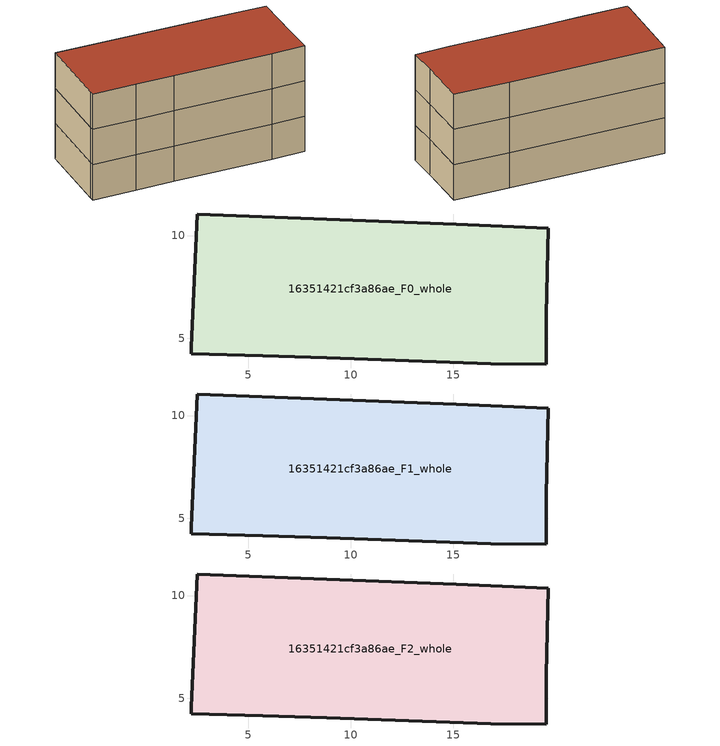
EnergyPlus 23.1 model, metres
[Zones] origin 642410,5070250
16351421cf3a86ae_F0_whole
 floor ground (EU_floor_Construction): 19.63,10.35 19.53,6.14 19.53,3.74 16.83,3.74 8.82,4.05 5.72,4.15 2.21,4.25 2.21,4.55 2.52,11.05 15.13,10.55 z0
 wall outside (EU_wall_Construction): 16.83,3.74 19.53,3.74 19.53,6.14 19.63,10.35 15.13,10.55 2.52,11.05 2.21,4.55 2.21,4.25 5.72,4.15 8.82,4.05 16.83,3.74 z0:3
16351421cf3a86ae_F1_whole
 floor to 16351421cf3a86ae_F0_whole (EU_floor_Construction): 19.63,10.35 19.53,6.14 19.53,3.74 16.83,3.74 8.82,4.05 5.72,4.15 2.21,4.25 2.21,4.55 2.52,11.05 15.13,10.55 z3
 wall outside (EU_wall_Construction): 16.83,3.74 19.53,3.74 19.53,6.14 19.63,10.35 15.13,10.55 2.52,11.05 2.21,4.55 2.21,4.25 5.72,4.15 8.82,4.05 16.83,3.74 z3:6
16351421cf3a86ae_F2_whole
 floor to 16351421cf3a86ae_F1_whole (EU_floor_Construction): 19.63,10.35 19.53,6.14 19.53,3.74 16.83,3.74 8.82,4.05 5.72,4.15 2.21,4.25 2.21,4.55 2.52,11.05 15.13,10.55 z6
 wall outside (EU_wall_Construction): 16.83,3.74 19.53,3.74 19.53,6.14 19.63,10.35 15.13,10.55 2.52,11.05 2.21,4.55 2.21,4.25 5.72,4.15 8.82,4.05 16.83,3.74 z6:9
 roof outside (EU_roof_Construction): 19.53,3.74 19.53,6.14 19.63,10.35 15.13,10.55 2.52,11.05 2.21,4.55 2.21,4.25 5.72,4.15 8.82,4.05 16.83,3.74 z9
[Building]
EU S2 Campaign: North Axis=0; Terrain=City; Solar Distribution=FullExterior
[Site:Location]
Lyon-Bron: Latitude=45.75; Longitude=5; Time Zone=1; Elevation=198
[SizingPeriod:WeatherFileDays]
AnnualSizingPeriod: Begin Month=1; Begin Day of Month=1; End Month=12; End Day of Month=31; Day of Week for Start Day=Monday; Use Weather File Daylight Saving Period=No; Use Weather File Rain and Snow Indicators=No
[MATERIAL]
EU_InternalMass_Material: Roughness=MediumRough; Thickness=0.1; Conductivity=1; Density=1800; Specific Heat=900; Thermal Absorptance=0.9; Solar Absorptance=0.7; Visible Absorptance=0.7
[MATERIAL:NOMASS] Roughness=MediumRough; Thermal Absorptance=0.9; Solar Absorptance=0.7; Visible Absorptance=0.7
Name | Thermal Resistance
EU_wall_NoMass | 0.87146
EU_roof_NoMass | 0.842276
EU_floor_NoMass | 0.496999
[CONSTRUCTION]
EU_wall_Construction: EU_wall_NoMass
EU_roof_Construction: EU_roof_NoMass
EU_floor_Construction: EU_floor_NoMass
EU_InternalMass_Construction: EU_InternalMass_Material
[ZONE] Type=1; Multiplier=1; Ceiling Height=autocalculate; Floor Area=autocalculate; Part of Total Floor Area=Yes
Name | Volume
16351421cf3a86ae_F0_whole | 348.144
16351421cf3a86ae_F1_whole; 16351421cf3a86ae_F2_whole | 348.143
[INTERNALMASS] Construction=EU_InternalMass_Construction; Surface Area=116.048
Name | Zone or ZoneList
16351421cf3a86ae_F0_whole_EU_InternalMass | 16351421cf3a86ae_F0_whole
16351421cf3a86ae_F1_whole_EU_InternalMass | 16351421cf3a86ae_F1_whole
16351421cf3a86ae_F2_whole_EU_InternalMass | 16351421cf3a86ae_F2_whole
[OTHEREQUIPMENT] Fuel Type=Electricity; Design Level Calculation Method=Watts/Area; Power per Zone Floor Area=1; Fraction Latent=0; Fraction Radiant=0; Fraction Lost=0; Carbon Dioxide Generation Rate=0; EndUse Subcategory=EU_Step8_InternalGains
Name | Zone or ZoneList or Space or SpaceList | Schedule
EU_Step8_InternalGain_16351421cf3a86ae_F0_whole_f000 | 16351421cf3a86ae_F0_whole | EU_Step8_GainSchedule_16351421cf3a86ae_F0_whole_f000
EU_Step8_InternalGain_16351421cf3a86ae_F1_whole_f000 | 16351421cf3a86ae_F1_whole | EU_Step8_GainSchedule_16351421cf3a86ae_F1_whole_f000
EU_Step8_InternalGain_16351421cf3a86ae_F2_whole_f000 | 16351421cf3a86ae_F2_whole | EU_Step8_GainSchedule_16351421cf3a86ae_F2_whole_f000
[ZONEVENTILATION:DESIGNFLOWRATE] Schedule=EU_AlwaysOn; Design Flow Rate Calculation Method=AirChanges/Hour; Air Changes per Hour=0.425; Ventilation Type=Natural; Fan Pressure Rise=0; Fan Total Efficiency=1; Constant Term Coefficient=1; Temperature Term Coefficient=0; Velocity Term Coefficient=0; Velocity Squared Term Coefficient=0; Minimum Indoor Temperature=-100; Maximum Indoor Temperature=100; Delta Temperature=-100; Minimum Outdoor Temperature=-100; Maximum Outdoor Temperature=100; Maximum Wind Speed=40
Name | Zone or ZoneList or Space or SpaceList
EU_ConstantAir_16351421cf3a86ae_F0_whole | 16351421cf3a86ae_F0_whole
EU_ConstantAir_16351421cf3a86ae_F1_whole | 16351421cf3a86ae_F1_whole
EU_ConstantAir_16351421cf3a86ae_F2_whole | 16351421cf3a86ae_F2_whole
[HVACTEMPLATE:THERMOSTAT] Constant Heating Setpoint=20; Constant Cooling Setpoint=50
EU_HeatOnly_16351421cf3a86ae_F0_whole; EU_HeatOnly_16351421cf3a86ae_F1_whole; EU_HeatOnly_16351421cf3a86ae_F2_whole
[HVACTEMPLATE:ZONE:IDEALLOADSAIRSYSTEM] System Availability Schedule=EU_AlwaysOn; Maximum Heating Supply Air Temperature=50; Minimum Cooling Supply Air Temperature=13; Maximum Heating Supply Air Humidity Ratio=0.0156; Minimum Cooling Supply Air Humidity Ratio=0.0077; Heating Limit=NoLimit; Cooling Limit=NoLimit; Heating Availability Schedule=EU_AlwaysOn; Cooling Availability Schedule=EU_CoolingOff; Dehumidification Control Type=ConstantSensibleHeatRatio; Cooling Sensible Heat Ratio=0.7; Dehumidification Setpoint=60; Humidification Control Type=None; Humidification Setpoint=30; Outdoor Air Method=None; Outdoor Air Flow Rate per Person=0.00944; Outdoor Air Flow Rate per Zone Floor Area=0; Outdoor Air Flow Rate per Zone=0; Demand Controlled Ventilation Type=None; Outdoor Air Economizer Type=NoEconomizer; Heat Recovery Type=None; Sensible Heat Recovery Effectiveness=0.7; Latent Heat Recovery Effectiveness=0.65
Name | Template Thermostat
16351421cf3a86ae_F0_whole | EU_HeatOnly_16351421cf3a86ae_F0_whole
16351421cf3a86ae_F1_whole | EU_HeatOnly_16351421cf3a86ae_F1_whole
16351421cf3a86ae_F2_whole | EU_HeatOnly_16351421cf3a86ae_F2_whole
[SIZING:ZONE] Zone Cooling Design Supply Air Temperature Input Method=SupplyAirTemperature; Zone Cooling Design Supply Air Temperature=13; Zone Heating Design Supply Air Temperature Input Method=SupplyAirTemperature; Zone Heating Design Supply Air Temperature=50; Zone Cooling Design Supply Air Humidity Ratio=0.008; Zone Heating Design Supply Air Humidity Ratio=0.008; Cooling Design Air Flow Method=DesignDay; Cooling Design Air Flow Rate=0; Cooling Minimum Air Flow per Zone Floor Area=0.000762; Cooling Minimum Air Flow=0; Cooling Minimum Air Flow Fraction=0.2; Heating Design Air Flow Method=DesignDay; Heating Design Air Flow Rate=0; Heating Maximum Air Flow per Zone Floor Area=0.002032; Heating Maximum Air Flow=0.141576; Heating Maximum Air Flow Fraction=0.3; Account for Dedicated Outdoor Air System=No; Dedicated Outdoor Air System Control Strategy=NeutralSupplyAir; Dedicated Outdoor Air Low Setpoint Temperature for Design=autosize; Dedicated Outdoor Air High Setpoint Temperature for Design=autosize; Zone Load Sizing Method=Sensible Load Only No Latent Load; Zone Latent Cooling Design Supply Air Humidity Ratio Input Method=HumidityRatioDifference; Zone Cooling Design Supply Air Humidity Ratio Difference=0.005; Zone Latent Heating Design Supply Air Humidity Ratio Input Method=HumidityRatioDifference; Zone Humidification Design Supply Air Humidity Ratio Difference=0.005
16351421cf3a86ae_F0_whole; 16351421cf3a86ae_F1_whole; 16351421cf3a86ae_F2_whole
[SCHEDULE:CONSTANT]
Name | Hourly Value
EU_AlwaysOn | 1
EU_CoolingOff | 0
[SCHEDULE:FILE] Column Number=1; Rows to Skip at Top=0; Number of Hours of Data=8760; Column Separator=Comma; Interpolate to Timestep=No; Minutes per Item=60; Adjust Schedule for Daylight Savings=Yes
Name | File
EU_Step8_GainSchedule_16351421cf3a86ae_F0_whole_f000 | C:\Users\o_iseri\Desktop\OpenUBEM\openubem\outputs\eu_evidence\EU-11\FR-LYO-HAUTCOEURPENTES\idfs\16351421cf3a86ae\16351421cf3a86ae_F0_whole_f000_gain.csv
EU_Step8_GainSchedule_16351421cf3a86ae_F1_whole_f000 | C:\Users\o_iseri\Desktop\OpenUBEM\openubem\outputs\eu_evidence\EU-11\FR-LYO-HAUTCOEURPENTES\idfs\16351421cf3a86ae\16351421cf3a86ae_F1_whole_f000_gain.csv
EU_Step8_GainSchedule_16351421cf3a86ae_F2_whole_f000 | C:\Users\o_iseri\Desktop\OpenUBEM\openubem\outputs\eu_evidence\EU-11\FR-LYO-HAUTCOEURPENTES\idfs\16351421cf3a86ae\16351421cf3a86ae_F2_whole_f000_gain.csv
